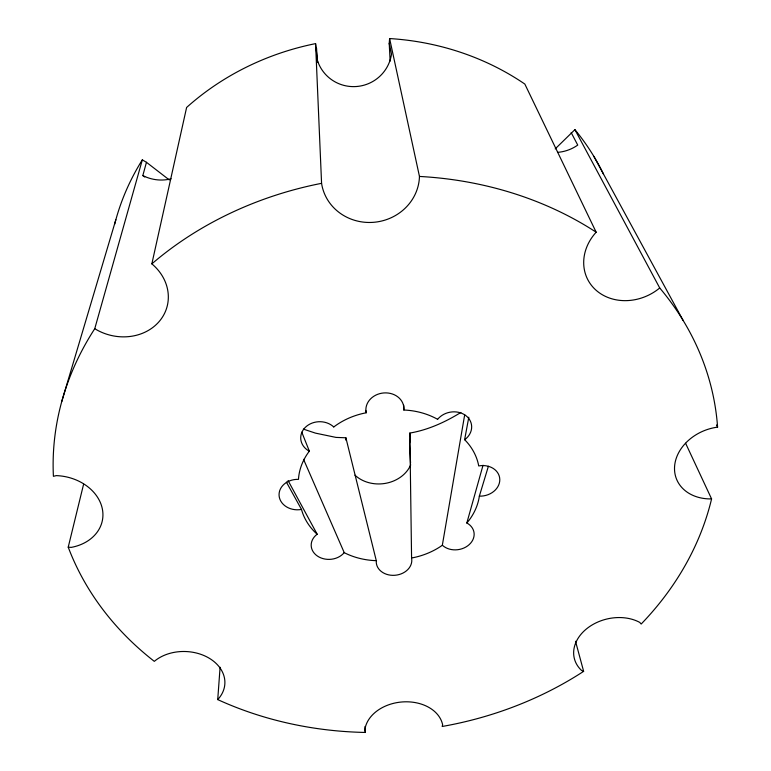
<?xml version="1.0" encoding="UTF-8"?>
<svg xmlns="http://www.w3.org/2000/svg" width="771" height="771" viewBox="0 0 771 771"><rect width="100%" height="100%" fill="white"/><g stroke="black" fill="none" stroke-linecap="round" stroke-linejoin="round"><path stroke-width="1.16" d="M365.04 726.455L365.406 732.45A333.082 277.656 -6 0 1 217.73 699.596L220.092 667.233M390.145 61.121L389.22 43.369L389.606 38.55A258.719 233.7 -6 0 1 524.839 84.068L596.166 232.206A48.168 41.663 -27 0 0 596.185 290.339A48.168 41.663 -27 0 0 659.725 287.978A333.082 277.656 -6 0 1 717.589 427.144A43.957 34.743 -21.4 0 0 674.615 466.041A43.957 34.743 -21.4 0 0 711.585 498.914A333.082 277.656 -6 0 1 641.173 624.038L639.728 622.39A40.747 30.541 -13.6 0 0 586.346 629.011A40.747 30.541 -13.6 0 0 581.45 670.356L583.637 671.348L575.513 641.26M488.4 466.253L479.35 496.11C477.991 505.978 473.288 515.529 466.812 523.046L483.041 465.212M303.543 459.323L344.242 552.672C354.072 557.693 365.271 560.334 376.287 560.671A17.8 14.244 -5.9 0 0 394.897 575.282A17.8 14.244 -5.9 0 0 411.55 558.011C422.479 556.016 433.235 551.699 442.323 545.28L464.691 414.788M479.34 496.138A18.417 15.169 -11 0 0 499.791 479.485A18.417 15.169 -11 0 0 478.724 465.944C476.96 456.114 471.707 446.688 464.624 439.682L468.807 417.217M83.596 484.246L68.224 547.169L71.211 547.391A45.248 36.025 10.1 0 0 102.302 508.696A45.248 36.025 10.1 0 0 56.302 475.62L53.411 476.314A333.082 277.656 -6 0 1 94.756 328.706A48.438 42.309 15.1 0 0 158.865 321.873A48.438 42.309 15.1 0 0 151.848 263.865L186.611 107.468A258.719 233.7 -6 0 1 315.58 43.619L317.662 62.538M144.717 177.012L142.828 175.566L146.451 162.296L142.327 159.857A258.719 233.7 -6 0 0 114.638 224.294M94.756 328.706L142.327 159.857M61.728 401.643L115.852 219.706M555.197 148.89L574.906 129.644A258.719 233.7 -6 0 1 603.52 174.169M333.814 426.932C343.201 419.79 354.583 414.962 366.167 412.793L365.791 410.423M460.885 412.446C445.33 422.074 428.001 429.996 409.835 433.061A32.295 27.322 -5.6 0 1 409.555 443.73L410.548 462.908M366.196 412.784A19.044 16.307 -6.3 0 1 383.9 392.94A19.044 16.307 -6.3 0 1 403.831 410.018C415.492 410.471 427.365 413.564 437.562 419.289M376.287 560.671L345.88 437.783L336.011 437.408L315.474 433.129L303.369 429.11M146.451 162.296L169.302 179.932M344.174 552.643A18.003 14.533 -2.8 0 1 317.421 556.055A18.003 14.533 -2.8 0 1 317.151 534.236C309.817 527.721 303.996 518.922 301.49 509.409L286.398 482.106M593.853 156.368L683.135 320.466M288.065 480.564L317.209 534.284M574.906 129.644L659.725 287.978M571.186 132.612L577.739 145.093A37.731 34.502 -35.1 0 1 557.51 152.35M716.49 424.994L717.589 427.144M685.602 443.248L711.585 498.914M301.779 432.194L309.354 451.16C303.157 459.15 299.052 469.25 298.473 479.369A18.465 15.247 -0.9 0 0 279.112 495.926A18.465 15.247 -0.9 0 0 301.5 509.429M365.406 732.45L364.789 730.282A39.302 28.99 -5.6 0 1 402.51 701.928A39.302 28.99 -5.6 0 1 442.641 724.788L442.168 726.475A333.082 277.656 -6 0 0 583.637 671.348M389.606 38.55L419.463 176.443A49.257 46.395 -8.4 0 1 373.097 222.347A49.257 46.395 -8.4 0 1 321.574 183.325L315.58 43.619M389.22 43.369L391.514 54.153A38.165 37.74 -16.3 0 1 317.074 59.261L316.582 48.342M403.705 405.218L403.859 410.018M409.835 433.061L411.579 558.011M345.88 437.783L345.88 440.164M437.629 419.328A18.861 15.931 -10.4 0 1 465.78 415.569A18.861 15.931 -10.4 0 1 464.672 439.73M309.306 451.218A18.89 15.998 -1.9 0 1 305.287 427.394A18.89 15.998 -1.9 0 1 333.747 426.98M68.224 547.169A333.082 277.656 -6 0 0 154.316 661.354A40.256 30.271 2.3 0 1 209.375 658.309A40.256 30.271 2.3 0 1 217.73 699.596M151.848 263.865A333.082 277.656 -6 0 1 321.574 183.325M419.463 176.443A333.082 277.656 -6 0 1 596.166 232.206M466.86 522.989A17.974 14.485 -9 0 1 469.211 544.615A17.974 14.485 -9 0 1 442.381 545.242M171.075 178.785A37.904 34.917 23.9 0 1 142.828 175.566M410.721 464.836A32.989 27.689 -5.6 0 1 354.978 475.177"/></g></svg>
